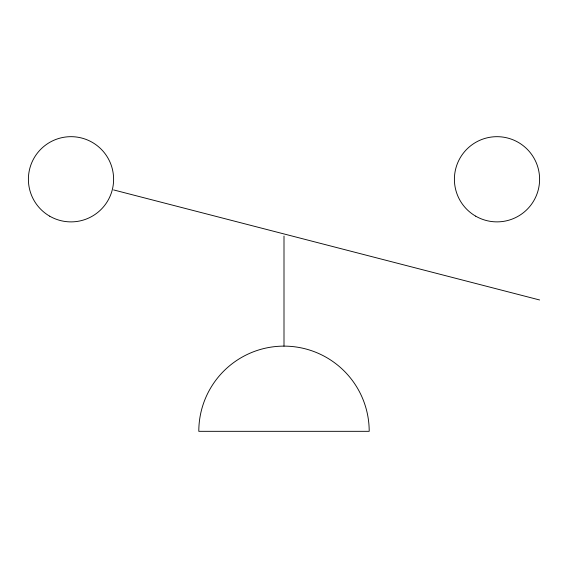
<?xml version="1.0" encoding="UTF-8"?>
<svg xmlns="http://www.w3.org/2000/svg" width="568" height="568" viewBox="0 0 568 568"><rect width="100%" height="100%" fill="white"/><g stroke="black" fill="none" stroke-linecap="round" stroke-linejoin="round"><path stroke-width="0.85" d="M113.6 189.925L539.6 299.975M284 236.075L284 346.125A85.2 85.2 0 0 1 369.2 431.325L198.8 431.325A85.2 85.2 0 0 1 284 346.125M475.7 216.167A42.6 42.6 0 0 0 539.6 179.275A42.6 42.6 0 0 0 475.7 142.383A42.6 42.6 0 0 0 475.7 216.167M49.7 216.174A42.6 42.6 0 0 0 113.607 179.275A42.6 42.6 0 0 0 49.7 142.383A42.6 42.6 0 0 0 49.7 216.174"/></g></svg>
